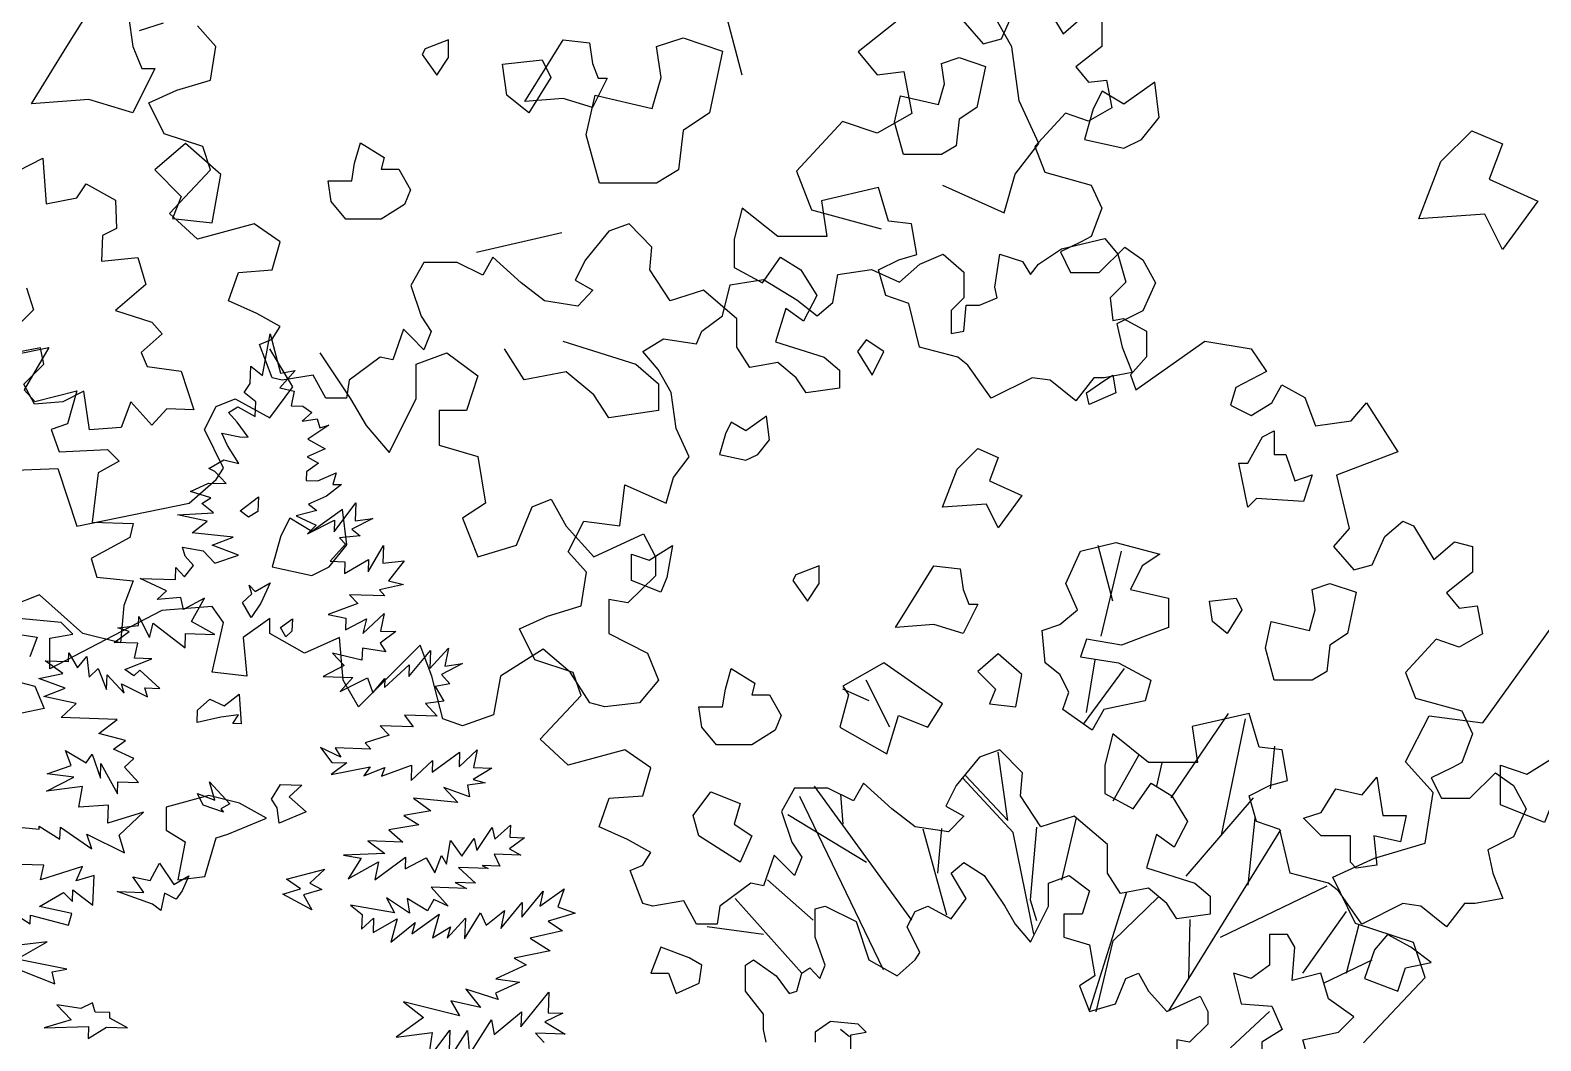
# Model space of a CAD drawing. Header units: inches. Extents: x 11.9 to 85.3, y 21.1 to 37.4.
# Drawn here: x 43.613 to 44.223, y 22.772 to 23.18 of the extents above; entities that cross this region are included whole.
import ezdxf

# ---------------------------------------------------------------- set-up
doc = ezdxf.new("R2010")
doc.units = ezdxf.units.IN
doc.header["$MEASUREMENT"] = 0
doc.layers.add('CAY', color=94, linetype='Continuous')
doc.layers.add('CAY-3', color=61, linetype='Continuous')

# ---------------------------------------------------------------- blocks, each defined once
blk = doc.blocks.new('A$C76451831')
at = {"layer": 'CAY'}
for p, q in [((2137.7, 1470.1), (2120, 1501.3)), ((2034.1, 1493.3), (1999.3, 1465.6)), ((2144.2, 1421.7), (2137.7, 1470.1)), ((1999.3, 1465.6), (2016.4, 1445)), ((2016.4, 1445), (2040.6, 1447.9)), ((2040.6, 1447.9), (2047.7, 1410.1)), ((2161.9, 1383.3), (2144.2, 1421.7)), ((1985.2, 1403.1), (1943.9, 1358.2)), ((2016.4, 1392.5), (1985.2, 1403.1)), ((2047.7, 1410.1), (2016.4, 1392.5)), ((2140.7, 1355.6), (2161.9, 1383.3)), ((1943.9, 1358.2), (1957.5, 1323.4)), ((2075.2, 1345.6), (2130.6, 1320.8)), ((2130.6, 1320.8), (2140.7, 1355.6)), ((1957.5, 1323.4), (2020, 1306.3)), ((1732.8, 1302.8), (1656.2, 1285.1)), ((2228.3, 971.5), (2215.1, 1021.6)), ((2217.8, 939.8), (2236.3, 1016.3)), ((6056.8, 945.8), (6035.2, 938.9)), ((2201.9, 860.6), (2238.9, 910.7)), ((2204.6, 871.1), (2212.5, 918.7)), ((2027.8, 857.9), (2006.6, 900.2)), ((2009.3, 881.7), (1985.5, 892.2)), ((2281, 794.5), (2332.5, 870.4)), ((2326.2, 761), (2347.8, 865.6)), ((2491.6, 827), (2512.8, 868.3)), ((2512.8, 868.3), (2561.2, 861.8)), ((2134, 774), (2125.3, 835.7)), ((2228.6, 791.9), (2251.7, 832.8)), ((2370.1, 802.5), (2374.1, 840.9)), ((2268, 805.1), (2272.9, 825.9)), ((2516.4, 799.3), (2491.6, 827)), ((2047.7, 684.5), (1960.2, 805.1)), ((2138.7, 763.4), (2093.5, 812.2)), ((2095.8, 814.5), (2134, 774)), ((2022.3, 639.8), (1946.8, 795.6)), ((1985.8, 770.9), (1983.8, 797.9)), ((2294.3, 724.1), (2354.9, 794.5)), ((2509.3, 753.8), (2516.4, 799.3)), ((2007, 736.3), (1936.2, 779.1)), ((2182.7, 720.5), (2195.7, 776.4)), ((2350.1, 715.8), (2356.4, 776.4)), ((2079.1, 689), (2057.9, 766.3)), ((2071.1, 726.8), (2074.5, 766.9)), ((2157.5, 671.8), (2138.7, 763.4)), ((2159.9, 768.1), (2154, 702.8)), ((2278.7, 602.9), (2379.6, 765.8)), ((2463.9, 740.3), (2509.3, 753.8)), ((2426.2, 723.2), (2463.9, 740.3)), ((1958.8, 684.4), (1917.8, 720.8)), ((2446.8, 681.3), (2426.2, 723.2)), ((2207.6, 603.7), (2240.9, 709.9)), ((2325.4, 669), (2421.3, 715.4)), ((1948.8, 636.8), (1888.7, 704)), ((2154, 702.8), (2159.9, 684)), ((2228.7, 665.9), (2269.2, 705.2)), ((2296.7, 631.7), (2297.9, 685.1)), ((2399.3, 636.8), (2438.6, 692.2)), ((2438.6, 636.8), (2450, 680.8)), ((2498.7, 664.2), (2446.8, 681.3)), ((1914.2, 671.4), (1863.5, 678.5)), ((2213.4, 601.8), (2228.7, 665.9)), ((2509.3, 632.9), (2498.7, 664.2)), ((2417.8, 627.7), (2461.8, 648.6)), ((2334.4, 569.5), (2369.4, 602.2)), ((1991.5, 579.5), (1983.4, 586))]:
    blk.add_line(p, q, dxfattribs=at)
for points in [[(1287.7, 1470.3), (1307.5, 1502), (1343.1, 1498), (1347, 1470.3), (1355, 1450.5), (1366.8, 1450.5), (1347, 1410.9), (1307.5, 1422.8), (1256, 1418.8)], [(1754.8, 1391.1), (1762.7, 1426.7), (1814.2, 1414.8), (1822.1, 1442.6), (1818.1, 1470.3), (1841.9, 1478.2), (1877.5, 1466.3), (1865.7, 1410.9), (1841.9, 1395), (1837.9, 1359.4), (1818.1, 1347.5), (1766.7, 1347.5)], [(1683.5, 1426.7), (1679.6, 1454.5), (1715.2, 1458.4), (1723.1, 1442.6), (1703.3, 1410.9)], [(2270.1, 1406.6), (2266.2, 1438.3), (2238.4, 1418.5), (2218.7, 1430.3), (2210.7, 1414.5), (2202.8, 1386.8), (2238.4, 1378.9), (2254.3, 1386.8)], [(2523.5, 1367), (2551.2, 1394.7), (2578.9, 1382.8), (2567, 1351.1), (2610.6, 1331.3), (2578.9, 1287.8), (2563.1, 1319.5), (2503.7, 1315.5)], [(1418.3, 1311.9), (1426.2, 1355.4), (1394.5, 1383.2), (1366.8, 1359.4), (1390.6, 1335.6), (1382.7, 1315.8)], [(1914.2, 715.4), (1902.8, 717.8), (1874.9, 696.9), (1872.6, 680.8), (1854.1, 680.8), (1842.7, 701.7), (1814.8, 696.9), (1805.7, 699.3), (1794.3, 729.2), (1805.7, 733.9), (1812.8, 745.3), (1792, 757.1), (1766.4, 768.5), (1775.5, 794.1), (1805.7, 796.4), (1812.8, 821.6), (1789.6, 837.7), (1738.5, 824), (1713.4, 847.2), (1750.3, 886.5), (1743.2, 907.3), (1708.6, 918.7), (1694.9, 946.6), (1720, 958), (1750.3, 967.1), (1755, 997.4), (1738.5, 1015.9), (1752.7, 1043.4), (1784.9, 1039.1), (1789.6, 1076), (1826.6, 1059.5), (1833.2, 1082.7), (1847.4, 1101.2), (1835.6, 1126.7), (1831.3, 1159), (1819.5, 1179.8), (1805.7, 1196), (1824.2, 1207.4), (1854.1, 1203), (1858.8, 1214.4), (1877.3, 1228.2), (1884.3, 1256.1), (1914.2, 1260.8), (1944.1, 1242.4), (1962.6, 1228.2), (1976.7, 1240), (1981, 1265.2), (2011.3, 1269.9), (2036.5, 1258.5), (2054.9, 1274.6), (2075.8, 1283.7), (2094.3, 1267.5), (2094.3, 1244.3), (2082.9, 1232.9), (2082.9, 1212.1), (2094.3, 1214.4), (2096.6, 1237.6), (2108.4, 1237.6), (2124.5, 1244.3), (2122.2, 1253.8), (2126.9, 1283.7), (2147.3, 1277), (2154.4, 1265.2), (2161.5, 1274.6), (2182.3, 1288.4), (2221.2, 1297.8), (2233, 1283.7), (2240.1, 1258.5), (2225.9, 1244.3), (2228.3, 1223.9), (2237.7, 1225.8), (2258.6, 1214.4), (2258.6, 1191.2), (2244.4, 1175.1), (2249.1, 1161.4), (2311.2, 1205.4), (2352.9, 1198.3), (2366.7, 1177.9), (2339.1, 1163.7), (2334.4, 1147.6), (2352.9, 1138.5), (2371.4, 1149.9), (2380.4, 1166.1), (2401.2, 1154.7), (2410.7, 1129.1), (2442.9, 1133.8), (2456.7, 1149.9), (2484.6, 1105.9), (2429.6, 1084.7), (2441, 1036.7), (2426.8, 1020.6), (2445.3, 999.7), (2461.8, 1004.1), (2473.2, 1029.6), (2489.3, 1043.4), (2498.7, 1039.1), (2517.2, 1008.8), (2535.7, 1024.9), (2551.8, 1020.6), (2551.8, 997.4), (2528.6, 978.9), (2540, 965.1), (2556.1, 967.1), (2560.8, 941.9), (2540, 930.1), (2519.2, 937.2), (2491.7, 907.3), (2500.7, 884.1), (2542.4, 872.7), (2551.8, 851.9), (2542.4, 826.3), (2533.3, 821.6), (2514.8, 812.5), (2523.9, 794.1), (2549.4, 794.1), (2572.6, 816.9), (2588.7, 805.5), (2600.1, 784.6), (2588.7, 759.5), (2565.6, 747.7), (2570.3, 726.8), (2579.3, 704), (2554.2, 699.3), (2544.7, 699.3), (2528.6, 678.5), (2505.4, 696.9), (2489.3, 699.3), (2452.3, 680.8), (2431.5, 710.7), (2422.5, 717.8), (2387.9, 726.8), (2378.5, 766.1), (2357.6, 773.2), (2350.9, 796.4), (2369.4, 805.5), (2385.5, 810.2), (2380.8, 837.7), (2360, 840.1), (2350.9, 870.4), (2299.8, 858.6), (2304.6, 826.3), (2260.5, 826.3), (2228.3, 851.9), (2221.2, 824), (2221.2, 798.4), (2246.8, 784.6), (2262.9, 807.8), (2281.4, 796.4), (2295.5, 773.2), (2283.7, 750), (2267.6, 761.4), (2258.6, 731.5), (2302.2, 717.8), (2316, 706), (2316, 689.9), (2286.1, 685.5), (2277, 699.3), (2260.5, 713.1), (2235.4, 708.3), (2223.6, 726.8), (2223.6, 752.4), (2193.7, 777.9), (2163.8, 768.5), (2145.4, 796.4), (2147.3, 816.9), (2126.9, 837.7), (2108.4, 831), (2087.6, 805.5), (2078.1, 787), (2094.3, 777.9), (2080.5, 763.8), (2050.6, 768.5), (2029.8, 784.6), (2004.2, 807.8), (1995.2, 791.7), (1972, 803.1), (1942.1, 803.1), (1930.3, 782.3), (1939.8, 754.7), (1948.8, 741), (1942.1, 724.5), (1930.3, 736.3), (1923.7, 742.9)], [(2022.5, 1195.9), (2006.6, 1206.4), (1998.7, 1195.9), (2011.9, 1174.8)], [(2220.4, 1169.5), (2228.3, 1174.8), (2231, 1158.9), (2207.2, 1148.4), (2204.6, 1158.9)], [(1919.5, 1116.7), (1916.9, 1137.8), (1898.4, 1124.6), (1885.2, 1132.5), (1880, 1122), (1874.7, 1103.5), (1898.4, 1098.2), (1909, 1103.5)], [(2362.9, 1119.3), (2373.5, 1124.6), (2373.5, 1103.5), (2384.1, 1103.5), (2392, 1079.7), (2407.8, 1085), (2399.9, 1061.2), (2357.7, 1063.9), (2349.7, 1055.9), (2341.8, 1095.6), (2349.7, 1095.6)], [(2088.5, 1090.3), (2106.9, 1108.8), (2125.4, 1100.8), (2117.5, 1079.7), (2146.5, 1066.5), (2125.4, 1037.5), (2114.9, 1058.6), (2075.3, 1055.9)], [(1443.6, 1052.7), (1459.9, 1065.3), (1459.5, 1052.2), (1451.1, 1047)], [(1795.5, 989.9), (1795.5, 1013.7), (1811.3, 1008.4), (1832.5, 1021.6), (1827.2, 992.6), (1821.9, 979.4)], [(2209.9, 855.3), (2183.5, 873.8), (2188.8, 889.6), (2180.8, 905.5), (2167.6, 916), (2165, 945.1), (2180.8, 950.3), (2196.7, 963.5), (2186.1, 987.3), (2199.3, 1016.3), (2231, 1024.3), (2270.6, 1013.7), (2254.7, 1003.1), (2244.2, 982), (2278.5, 974.1), (2278.5, 947.7), (2257.4, 939.8), (2236.3, 931.9), (2204.6, 937.1), (2199.3, 921.3), (2233.6, 916), (2262.7, 900.2), (2257.4, 881.7), (2220.4, 873.8)], [(1943.3, 995.2), (1940.7, 989.9), (1953.9, 971.5), (1964.4, 987.3), (1964.4, 1003.1)], [(2054.1, 982), (2067.3, 1003.1), (2091.1, 1000.5), (2093.7, 982), (2099, 968.8), (2106.9, 968.8), (2093.7, 942.4), (2067.3, 950.3), (2033, 947.7)], [(1445.7, 970.1), (1454.1, 978), (1451.7, 985.8), (1456.9, 980.2), (1470.4, 987.9), (1462, 969.6), (1453.4, 956.7)], [(2365.6, 929.2), (2370.9, 953), (2405.2, 945.1), (2410.4, 963.5), (2407.8, 982), (2423.6, 987.3), (2447.4, 979.4), (2439.5, 942.4), (2423.6, 931.9), (2421, 908.1), (2407.8, 900.2), (2373.5, 900.2)], [(2318.1, 953), (2315.4, 971.5), (2339.2, 974.1), (2344.5, 963.5), (2331.3, 942.4)], [(2141.2, 876.4), (2146.5, 905.5), (2125.4, 923.9), (2106.9, 908.1), (2122.8, 892.2), (2117.5, 879)], [(1903.7, 887), (1919.5, 887), (1930.1, 868.5), (1924.8, 855.3), (1903.7, 842.1), (1872, 842.1), (1858.8, 857.9), (1856.2, 876.4), (1877.3, 876.4), (1880, 892.2), (1885.2, 910.7), (1906.4, 897.5)], [(2062.1, 857.9), (2075.3, 879), (2022.5, 916), (1985.5, 894.9), (1990.8, 887), (1982.9, 857.9), (2025.1, 834.2), (2035.7, 868.5)], [(1444.6, 860.9), (1436.9, 861.2), (1442.2, 869.2), (1426.3, 867), (1404.8, 862.3), (1405.2, 873.2), (1416.4, 883.2), (1429.3, 877.3), (1442.8, 887.7)], [(2577.1, 788.1), (2577.1, 823.8), (2600.8, 815.8), (2632.5, 835.6), (2624.6, 792.1), (2616.7, 772.3)], [(1428.7, 781.7), (1410.3, 787.8), (1405.3, 798.4), (1420.9, 792.4), (1416.1, 808.9), (1434.4, 789.2), (1426.1, 784.5)], [(1476.9, 785.4), (1471.7, 793.3), (1479.9, 806.6), (1498.9, 806), (1487.6, 795.5), (1503, 781.8), (1478.7, 771.8)], [(2415.7, 781.4), (2428.9, 802.5), (2452.7, 797.2), (2465.9, 813), (2471.2, 778.7), (2492.3, 778.7), (2487, 755), (2463.2, 760.2), (2465.9, 733.8), (2447.4, 731.2), (2442.1, 736.5), (2442.1, 760.2), (2415.7, 760.2), (2399.9, 776.1)], [(1856.2, 760.2), (1850.9, 778.7), (1866.8, 799.8), (1893.2, 789.3), (1887.9, 770.8), (1903.7, 760.2), (1893.2, 736.5)], [(1364.6, 698.7), (1332.9, 710.2), (1356.9, 709.4), (1346.9, 723.3), (1362.7, 720.1), (1370.9, 735.6), (1383.8, 716.6), (1397.3, 724.3), (1391.3, 710.9), (1386.1, 703.4), (1375.4, 708.7), (1372.1, 693)], [(1485.1, 721.2), (1519.8, 730.4), (1506.2, 717.8), (1516.9, 712), (1500.4, 707.1), (1508.1, 693.7), (1481.9, 707.7), (1497.9, 712.6)], [(2392.2, 660), (2385.5, 671.4), (2369.4, 671.4), (2369.4, 643.8), (2352.9, 632), (2336.8, 636.8), (2343.9, 609.2), (2371.4, 606.9), (2380.8, 586), (2362.3, 574.6), (2362.3, 553.8), (2371.4, 544.4), (2394.6, 533), (2406.4, 551.4), (2399.3, 576.6), (2431.5, 583.7), (2445.3, 597.4), (2422.5, 613.6), (2415.4, 636.8), (2389.8, 630.1)], [(2475.5, 671.4), (2463.7, 657.6), (2454.7, 632), (2484.6, 620.6), (2491.7, 641.5), (2514.8, 646.2), (2496.4, 660)], [(1313.2, 601.7), (1310.8, 609.9), (1300.2, 604.8), (1278.6, 608.3), (1291.7, 594.7), (1267.4, 587.4), (1307.3, 588.7), (1306.9, 577.9), (1323.2, 588.2), (1342.2, 587.5), (1326.2, 596.2), (1326.3, 601.2)]]:
    blk.add_lwpolyline(points, close=True, dxfattribs=at)
for points in [[(1251.4, 1253.4), (1257.7, 1233.4), (1232.4, 1208)], [(1240.8, 1193.3), (1271.4, 1199.6), (1249.3, 1161.6), (1258.8, 1151.1), (1296.7, 1160.6), (1288.3, 1131.1), (1273.5, 1125.8), (1280.9, 1105.7), (1324.2, 1107.9), (1334.7, 1097.3), (1315.7, 1086.8), (1310.4, 1042.5), (1347.4, 1041.4), (1344.2, 1028.7), (1309.4, 1009.8), (1314.7, 992.9), (1347.4, 989.7), (1338.9, 967.6), (1335.8, 933.8), (1302, 942.3), (1263, 977.1), (1238.7, 967.6)], [(1233.4, 943.3), (1260.9, 939.1), (1254.5, 921.2)], [(1231.3, 902.2), (1258.8, 894.8), (1267.2, 874.8), (1247.2, 870.5)], [(1232.3, 644.8), (1276.9, 627), (1274.6, 637.9), (1287.8, 640.2), (1242.8, 649.4), (1270.1, 664.8), (1216.4, 658.5)], [(1228.7, 698), (1254.8, 681.2), (1255.1, 688.9), (1289.2, 680), (1292.3, 690.3), (1263.1, 696.8), (1284.8, 709.2), (1292.7, 701.2), (1293, 711.6), (1311.1, 697.8), (1312.1, 724.6), (1296, 719.7), (1301.9, 732.6), (1263.9, 720.8), (1267.1, 733.8), (1235.4, 734.9)], [(1223, 770.3), (1262.8, 766.2), (1262.9, 768.9), (1281.5, 757.4), (1281.9, 768.2), (1310.2, 748.6), (1305.7, 761.9), (1339.5, 744.9), (1334.6, 760.9), (1356.7, 781.5), (1324.6, 771.7), (1325.2, 788), (1298.4, 786.2), (1301.7, 804.7), (1269.4, 800.4), (1293.9, 813.1), (1270, 816.2), (1291.5, 823.6), (1286.5, 837), (1305.2, 825.9), (1310.4, 833.9), (1317.9, 812.3), (1318.3, 825.4), (1333.2, 798.2), (1333.6, 809), (1352.2, 808.4), (1339.5, 822), (1347.9, 829.8), (1329.6, 838.2), (1340.3, 846), (1316.5, 852.2), (1332.8, 864.8), (1282.6, 866.6), (1296.2, 879.2), (1266.9, 885.7), (1286.2, 893.2), (1262.5, 901.7), (1284, 906.4), (1268.1, 917.8), (1289.3, 917.1), (1289.6, 924.8), (1297.3, 911.4), (1305.8, 921.5), (1307.9, 902.9), (1315.9, 910.7), (1323.4, 891.9), (1323.8, 905), (1339.1, 888.6), (1336.7, 896.9), (1360.3, 885.2), (1357.8, 893.4), (1371.4, 892.9), (1353.4, 909.4), (1347.8, 904.2), (1339.8, 909.9), (1364.2, 919.5), (1348.4, 920), (1351.5, 933.5), (1330.3, 934.3), (1343.8, 944.2), (1333.4, 947.3), (1352.1, 949.4), (1352.4, 957.5), (1362.1, 938.6), (1365.3, 951.6), (1394, 929.3), (1394.4, 942.4), (1420.7, 941.5), (1399.8, 953.1), (1411.4, 974), (1392.5, 963.8), (1390.1, 974.8), (1368.8, 972.8), (1377.2, 980.7), (1353.6, 991.9), (1385.3, 990.8), (1385.6, 1001.7), (1393.5, 993.3), (1401.6, 1003.4), (1394.2, 1011.8), (1391.7, 1020.1), (1410.2, 1016.7), (1420.7, 1005.5), (1442.2, 1012.9), (1418.5, 1021.8), (1437.3, 1028.9), (1400.3, 1032.9), (1413.8, 1043.3), (1387.3, 1049.2), (1419.5, 1050.8), (1409, 1059.4), (1417.3, 1064.5), (1398.9, 1070.1), (1415, 1077.7), (1430.9, 1077.2), (1420.8, 1088), (1415.5, 1090.9), (1428.9, 1098.6), (1442.4, 1095.4), (1432.1, 1111.6), (1427, 1122.6), (1443.2, 1119.4), (1450.9, 1119.1), (1441, 1132.6), (1433.1, 1141), (1441.4, 1146.2), (1457, 1137.5), (1457.5, 1150.6), (1447.3, 1159.1), (1452.6, 1167.1), (1453.1, 1182.9), (1463.7, 1174.4), (1470.5, 1211.8), (1479.7, 1176.6), (1492.9, 1178.8), (1479.2, 1163.4), (1492.2, 1160.3), (1489.5, 1147.2), (1499.9, 1146.8), (1507.9, 1141.1), (1499.4, 1133.3), (1512.7, 1135.5), (1515.1, 1127.3), (1523.3, 1129.7), (1504.3, 1117.2), (1519.9, 1108.5), (1503.8, 1101.4), (1514, 1095.6), (1503.3, 1087.8), (1503, 1080.1), (1513.4, 1079.7), (1530, 1086.9), (1526.9, 1076.5), (1534.6, 1076.3), (1521.1, 1065.9), (1505, 1058.7), (1512.5, 1053), (1493.8, 1048.2), (1512, 1039.9), (1504.1, 1032), (1528.5, 1044.3), (1528.1, 1033.9), (1547.6, 1060), (1547.1, 1043.7), (1563, 1045.8), (1544.1, 1036.1), (1551.6, 1030.3), (1532.9, 1028.3), (1538.2, 1022.7), (1524.5, 1007.3), (1537.6, 1006.8), (1537.3, 996.4), (1559, 1008.8), (1558.6, 997.9), (1572.6, 1021.5), (1572, 1005.6), (1591.1, 1007.7), (1576.9, 989.6), (1590.4, 986.4), (1568.9, 981.7), (1573.7, 976.1), (1542, 977.2), (1549.5, 969.2), (1522.8, 959.3), (1538.6, 956), (1538.2, 945.6), (1557.1, 955.4), (1554, 942.3), (1573.2, 960.2), (1569.9, 944.5), (1583.5, 944), (1569.5, 933.6), (1574.7, 925.7), (1553.5, 929.2), (1553.1, 918.3), (1526.6, 924.7), (1537.1, 913.4), (1518.2, 903.7), (1544.9, 902.7), (1533.5, 890), (1558, 902.3), (1563, 889), (1573.8, 901.7), (1573.5, 893.6), (1595.6, 914.1), (1595.2, 903.7), (1614.6, 927.1), (1614, 910.8), (1631, 929.2), (1627.7, 913), (1643.6, 915.2), (1624.7, 905.4), (1632.1, 897), (1618.9, 894.7), (1626.6, 881.3), (1610.2, 879.2), (1620.7, 867.9), (1591.3, 868.9), (1599.1, 858.2), (1569.6, 859.3), (1577.5, 850.8), (1556, 843.9), (1561.2, 838.3), (1529.1, 839.4), (1534.2, 831), (1515.9, 839.8), (1525.9, 826.3), (1539.5, 825.9), (1525.5, 815.5), (1560.6, 822.4), (1554.9, 814.4), (1573.8, 821.9), (1570.8, 813.9), (1597.8, 823.8), (1597.4, 810.2), (1616.6, 828.2), (1616.2, 817.7), (1640.9, 835.5), (1640.4, 822.3), (1656.8, 837.6), (1653.5, 821.9), (1669.8, 821.3), (1653.1, 811), (1663.9, 807.9), (1648, 805.8), (1649.9, 795.3), (1626.6, 803.8), (1639.3, 790.2), (1599.5, 794.3), (1615, 782.9), (1590.8, 778.7), (1604.1, 770.1), (1577.2, 765.6), (1590, 754.7), (1558.3, 755.8), (1573.8, 744.4), (1536.6, 743), (1552.3, 740.2), (1540.8, 721.6), (1568.1, 736.9), (1564.8, 720.7), (1592.2, 741.1), (1591.9, 730.6), (1610.8, 740.4), (1618.5, 727), (1624.5, 742.7), (1629.2, 734.8), (1632.6, 756), (1643, 742), (1654, 757.9), (1656.3, 747), (1670.2, 767.8), (1672.6, 757.3), (1686.6, 770), (1686.2, 759.1), (1699.3, 758.6), (1685.9, 748.7), (1696.1, 742.9), (1672.1, 743.7), (1677.2, 733.1), (1661.3, 733.7), (1666.6, 730.8), (1639.9, 731.7), (1655.3, 717.6), (1636.8, 718.2), (1647, 712.9), (1615.3, 714), (1630.6, 697.1), (1617.6, 703), (1611.9, 692.8), (1593.7, 703.8), (1595.9, 690.6), (1575.1, 704.5), (1582.3, 691.1), (1542.7, 697.9), (1553.3, 689.4), (1552.8, 676.3), (1563.6, 686.3), (1563.1, 673.2), (1584.9, 685.6), (1579.1, 664.5), (1601.1, 682.3), (1598, 672), (1622.6, 689.7), (1616.4, 668.6), (1632.6, 678.5), (1629.6, 668.1), (1646.1, 686.1), (1645.4, 667.6), (1659.8, 691.1), (1664.9, 680), (1681.2, 693.1), (1677.9, 676.9), (1697.3, 700.2), (1696.8, 687.1), (1716.2, 710.4), (1713, 696.9), (1734.9, 712.5), (1729.3, 696.4), (1745, 690.8), (1720.7, 683.5), (1733.6, 674.9), (1704.3, 668.2), (1722.5, 656.7), (1690.1, 650.1), (1700.8, 644.3), (1673.6, 631.7), (1694.8, 628.7), (1673.2, 618.6), (1675.7, 613), (1646.5, 622.2), (1659.6, 605.9), (1633, 611.8), (1640.7, 598.4), (1590.4, 611), (1608.5, 596.8), (1583.9, 579.1), (1616.2, 583.4), (1612.6, 559.5), (1632.1, 585.5), (1631.2, 558.8), (1648, 585), (1649.9, 563.6), (1669.6, 594.7), (1671.9, 581.4), (1696.6, 601.9), (1696.1, 588.3), (1721.2, 619.6), (1720.6, 601), (1733.7, 600.6), (1717.6, 593), (1735.8, 581.9), (1709.1, 582.8), (1716.9, 574.4)], [(1484.5, 939.3), (1479.8, 947.6), (1490.5, 955.4), (1490.1, 944.5), (1484.5, 939.3)], [(1916.6, 574.6), (1914.2, 586), (1914.2, 599.8), (1898.1, 620.6), (1898.1, 643.8), (1905.2, 648.6), (1925.6, 634.4), (1937.4, 618.3), (1944.1, 620.6), (1948.8, 636.8), (1955.9, 641.5), (1964.9, 632), (1969.6, 643.8), (1960.6, 669), (1960.6, 694.6), (1969.6, 696.9), (1997.6, 683.2), (2009, 648.6), (2034.5, 634.4), (2050.6, 648.6), (2054.9, 655.2), (2043.5, 678.5), (2050.6, 692.2), (2062, 696.9), (2082.9, 685.5), (2096.6, 704), (2082.9, 726.8), (2094.3, 736.3), (2112.7, 724.5), (2131.2, 696.9), (2140.6, 680.8), (2154.4, 664.7), (2170.5, 696.9), (2170.5, 717.8), (2189, 724.5), (2207.5, 710.7), (2200.8, 689.9), (2184.3, 689.9), (2184.3, 669), (2207.5, 662.3), (2212.2, 634.4), (2198.4, 625.4), (2207.5, 602.2), (2230.7, 609.2), (2240.1, 632), (2251.5, 636.8), (2260.5, 620.6), (2277, 602.2), (2306.9, 615.9), (2314, 602.2), (2314, 590.8), (2297.5, 574.6), (2286.1, 576.6), (2286.1, 556.2)], [(1992.8, 562.8), (1992.8, 581.3), (2006.6, 583.7), (1999.5, 590.8), (1974.4, 593.1), (1960.6, 583.7), (1960.6, 574.6)]]:
    blk.add_lwpolyline(points, dxfattribs=at)
at = {"layer": 'CAY-3'}
for p, q in [((2561.2, 861.8), (2631.1, 959.1)), ((6577.4, 899), (6564.2, 949.2)), ((6173.4, 618.5), (6152.8, 652.7)), ((6381.5, 625), (6363.8, 652.7)), ((6416.3, 659.8), (6481.8, 639.1)), ((6197.6, 649.2), (6225.3, 607.9)), ((6284.2, 639.1), (6312, 649.2)), ((6284.2, 607.9), (6284.2, 639.1)), ((6312, 649.2), (6339.7, 628.5)), ((6481.8, 639.1), (6502.4, 621.4)), ((2453.9, 573.9), (2509.3, 632.9)), ((6339.7, 628.5), (6329.6, 597.3)), ((6419.3, 632.1), (6381.5, 625)), ((6444, 611.4), (6419.3, 632.1)), ((6152.8, 590.8), (6173.4, 618.5)), ((6457.6, 590.8), (6444, 611.4)), ((6502.4, 621.4), (6502.4, 597.3)), ((6093.8, 580.2), (6104.4, 600.8)), ((6104.4, 600.8), (6121.5, 607.9)), ((6121.5, 607.9), (6152.8, 590.8)), ((6225.3, 607.9), (6239.4, 583.7)), ((6260.1, 559.5), (6284.2, 607.9)), ((6304.9, 597.3), (6304.9, 566)), ((6329.6, 597.3), (6304.9, 597.3)), ((6502.4, 597.3), (6457.6, 590.8)), ((6110.9, 545.4), (6093.8, 580.2)), ((6239.4, 583.7), (6260.1, 559.5)), ((6304.9, 566), (6339.7, 556)), ((5825.7, 539.8), (5961.9, 545.3)), ((5961.9, 545.3), (5979, 493.4)), ((6104.4, 535.3), (6110.9, 545.4)), ((6339.7, 556), (6346.7, 514.1)), ((6080.2, 514.1), (6104.4, 535.3)), ((6388.6, 510.6), (6405.7, 517.6)), ((6405.7, 517.6), (6419.3, 493.4)), ((5979, 493.4), (6080.2, 514.1)), ((6346.7, 514.1), (6326.1, 500.5)), ((6374.5, 476.3), (6388.6, 510.6)), ((6326.1, 500.5), (6339.7, 465.7)), ((6419.3, 493.4), (6444, 465.7)), ((6339.7, 465.7), (6374.5, 476.3)), ((6444, 465.7), (6488.8, 486.4)), ((6488.8, 486.4), (6499.5, 465.7)), ((6499.5, 465.7), (6499.5, 448.6)), ((6499.5, 448.6), (6474.7, 424.4)), ((6457.6, 427.4), (6457.6, 396.7)), ((6474.7, 424.4), (6457.6, 427.4)), ((5964.9, 406.7), (5927.1, 410.3)), ((6055.5, 417.4), (5954.9, 364.8)), ((6100.9, 420.9), (6055.5, 417.4)), ((6110.9, 406.7), (6100.9, 420.9)), ((6152.8, 410.3), (6128.6, 393.2)), ((6152.8, 396.7), (6152.8, 410.3)), ((5954.9, 392.6), (5975.5, 396.1)), ((5975.5, 396.1), (5964.9, 406.7)), ((6100.9, 361.9), (6110.9, 406.7)), ((6184, 379), (6152.8, 396.7)), ((6457.6, 396.7), (6492.4, 379)), ((5954.9, 364.8), (5954.9, 392.6)), ((6128.6, 393.2), (6132.1, 358.4)), ((6215.3, 393.2), (6184, 379)), ((6218.8, 354.8), (6215.3, 393.2)), ((6287.8, 386.1), (6263.6, 361.9)), ((6298.4, 358.4), (6287.8, 386.1)), ((6398.6, 382.6), (6360.3, 358.4)), ((6422.8, 361.9), (6398.6, 382.6)), ((6492.4, 379), (6502.4, 354.8)), ((6132.1, 358.4), (6100.9, 361.9)), ((6232.4, 330.6), (6218.8, 354.8)), ((6263.6, 361.9), (6232.4, 330.6)), ((6308.4, 320), (6298.4, 358.4)), ((6360.3, 358.4), (6353.8, 323.6)), ((6440.5, 334.2), (6422.8, 361.9)), ((6502.4, 354.8), (6485.3, 334.2)), ((6454.1, 330.6), (6440.5, 334.2)), ((6485.3, 334.2), (6454.1, 330.6)), ((6326.1, 313.5), (6308.4, 320)), ((6353.8, 323.6), (6326.1, 313.5))]:
    blk.add_line(p, q, dxfattribs=at)
for points in [[(6775.9, 948.1), (6794.3, 927.3), (6810.8, 931.6), (6822.2, 957.2)], [(6847.8, 966.6), (6866.3, 936.3), (6884.7, 952.4)], [(6900.9, 948.1), (6900.9, 924.9), (6877.7, 906.4), (6889.1, 892.7), (6905.2, 894.6), (6909.9, 869.5), (6889.1, 857.7), (6868.2, 864.7), (6840.7, 834.9), (6849.8, 811.7), (6891.4, 800.2), (6900.9, 779.4), (6891.4, 753.8), (6882.4, 749.1), (6863.9, 740.1), (6872.9, 721.6), (6898.5, 721.6), (6921.7, 744.4), (6937.8, 733), (6949.2, 712.2), (6937.8, 687), (6914.6, 675.2), (6919.3, 654.4), (6928.4, 631.5), (6903.2, 626.8), (6893.8, 626.8), (6877.7, 606), (6854.5, 624.5), (6838.4, 626.8), (6801.4, 608.3), (6780.6, 638.2), (6771.5, 645.3), (6736.9, 654.4), (6727.5, 693.7), (6706.7, 700.8), (6700, 724), (6718.5, 733), (6734.6, 737.7), (6729.9, 765.3), (6709, 767.6), (6700, 797.9), (6648.9, 786.1), (6653.6, 753.8), (6609.6, 753.8), (6577.4, 779.4), (6570.3, 751.5), (6570.3, 725.9), (6595.8, 712.2), (6611.9, 735.4), (6630.4, 724), (6644.6, 700.8), (6632.8, 677.6), (6616.7, 689), (6607.6, 659.1), (6651.2, 645.3), (6665, 633.5), (6665, 617.4), (6635.1, 613.1), (6626.1, 626.8), (6609.6, 640.6), (6584.4, 635.9), (6572.6, 654.4), (6572.6, 679.9), (6542.8, 705.5), (6512.9, 696), (6494.4, 724), (6496.4, 744.4), (6475.9, 765.3), (6457.5, 758.6), (6436.6, 733), (6427.2, 714.5), (6443.3, 705.5), (6429.6, 691.3), (6399.7, 696), (6378.8, 712.2), (6353.3, 735.4), (6344.3, 719.2), (6321.1, 730.6), (6291.2, 730.6), (6279.4, 709.8), (6288.8, 682.3), (6297.9, 668.5), (6291.2, 652), (6279.4, 663.8), (6272.8, 670.4), (6263.3, 643), (6251.9, 645.3), (6224, 624.5), (6221.6, 608.3), (6203.1, 608.3), (6191.7, 629.2), (6163.8, 624.5), (6154.8, 626.8), (6143.4, 656.7), (6154.8, 661.4), (6161.9, 672.8), (6141, 684.6), (6115.5, 696), (6124.5, 721.6), (6154.8, 724), (6161.9, 749.1), (6138.7, 765.3), (6087.6, 751.5), (6062.4, 774.7), (6099.4, 814), (6092.3, 834.9), (6057.7, 846.3), (6043.9, 874.2), (6069.1, 885.6), (6099.4, 894.6), (6104.1, 924.9), (6087.6, 943.4)], [(5926.3, 812.9), (5948.5, 824.5), (5951.6, 783.4), (5979, 788.7), (5987.5, 801.3), (6013.8, 786.5), (6014.9, 761.2), (6002.2, 754.9), (6001.2, 731.7), (6033.9, 734.9), (6041.3, 710.6), (6013.8, 687.4), (6046.5, 676.9), (6056, 666.3), (6037, 649.4), (6042.3, 636.8), (6072.9, 632.6), (6084.5, 597.8), (6060.2, 598.8), (6046.5, 584), (6027.6, 605.1), (6019.1, 581.9), (5990.6, 579.8), (5985.4, 614.6), (5966.4, 605.1), (5941.1, 603), (5931.6, 621), (5949.5, 638.9), (5946.3, 653.7), (5913.6, 647.3)]]:
    blk.add_lwpolyline(points, dxfattribs=at)
for points in [[(6292.4, 922.8), (6289.7, 917.5), (6302.9, 899), (6313.5, 914.8), (6313.5, 930.7)], [(6403.2, 909.6), (6416.4, 930.7), (6440.2, 928), (6442.8, 909.6), (6448.1, 896.4), (6456, 896.4), (6442.8, 870), (6416.4, 877.9), (6382.1, 875.2)], [(6714.6, 856.8), (6719.9, 880.5), (6754.2, 872.6), (6759.5, 891.1), (6756.9, 909.6), (6772.7, 914.8), (6796.5, 906.9), (6788.5, 870), (6772.7, 859.4), (6770.1, 835.6), (6756.9, 827.7), (6722.6, 827.7)], [(6252.8, 814.5), (6268.6, 814.5), (6279.2, 796), (6273.9, 782.8), (6252.8, 769.6), (6221.1, 769.6), (6207.9, 785.5), (6205.3, 803.9), (6226.4, 803.9), (6229, 819.8), (6234.3, 838.3), (6255.4, 825.1)], [(1847.4, 650.5), (1821.8, 660), (1812.8, 636.8), (1828.9, 636.8), (1835.6, 618.3), (1856.4, 627.7), (1858.8, 643.8)], [(6222, 476.6), (6218.1, 508.3), (6190.4, 488.5), (6170.6, 500.4), (6162.6, 484.6), (6154.7, 456.8), (6190.4, 448.9), (6206.2, 456.8)], [(6125.5, 244), (6097.8, 251.1), (6059.5, 240.5), (6059.5, 219.9), (6076.6, 209.2), (6070.1, 175), (6094.3, 178), (6104.3, 212.8), (6114.9, 216.3), (6149.7, 230.5)]]:
    blk.add_lwpolyline(points, close=True, dxfattribs=at)

msp = doc.modelspace()

# ---------------------------------------------------------------- block references
at = {"layer": 'CAY', "xscale": 0.0004489089019145984, "yscale": 0.0004489089019145984, "zscale": 0.0004489089019145984}
for p in [(40.94818, 22.75806), (43.05018, 22.51313)]:
    msp.add_blockref('A$C76451831', p, dxfattribs=at)

doc.saveas('drawing.dxf')
